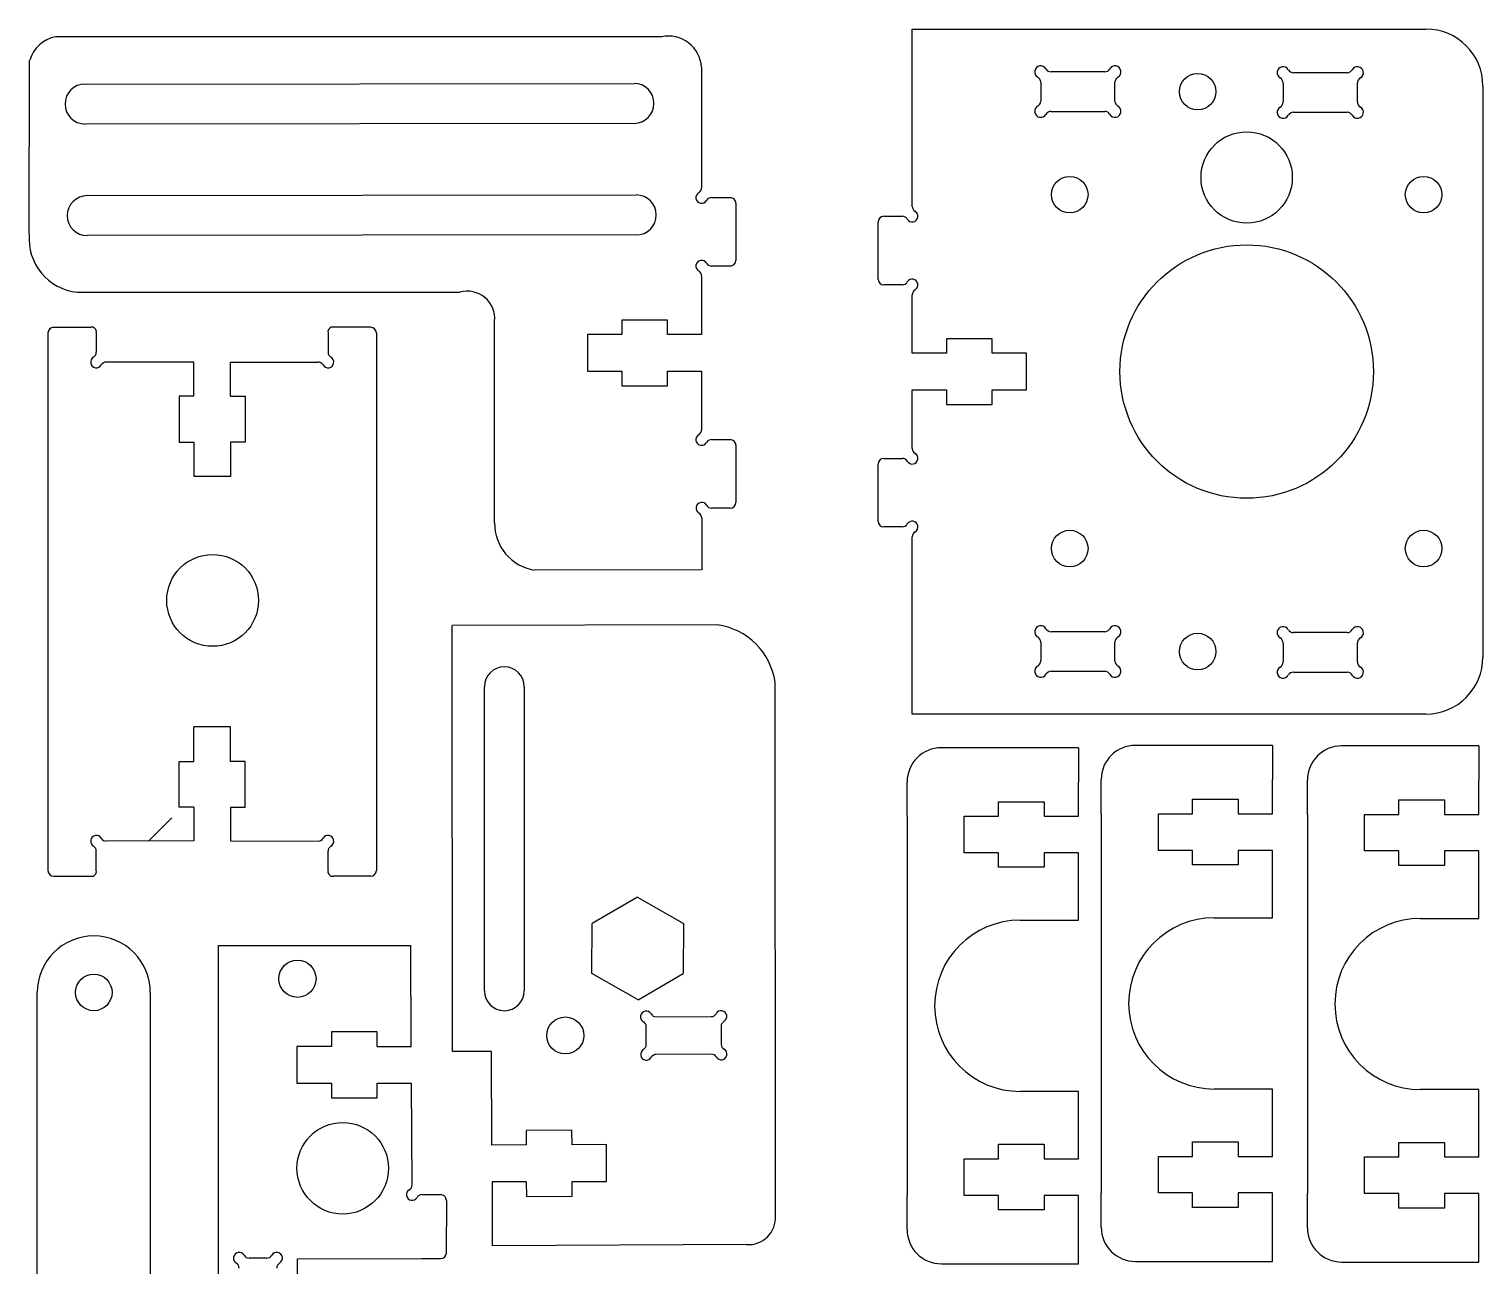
# Model space of a CAD drawing. Header units: millimetres. Extents: x 15 to 608, y -3 to 770.
# Drawn here: x 400.7 to 528.1, y 281.8 to 390.1 of the extents above; entities that cross this region are included whole.
import ezdxf

# ---------------------------------------------------------------- set-up
doc = ezdxf.new("R2010")
doc.units = ezdxf.units.MM
doc.layers.get('0').update_dxf_attribs({"lineweight": 25, "true_color": 0xffffff})
doc.layers.add('WHITE', color=7, linetype='Continuous', true_color=0xffffff)

# ---------------------------------------------------------------- blocks, each defined once
blk = doc.blocks.new('slot')
at = {"layer": 'WHITE', "linetype": 'Continuous'}
for p, q in [((964.49, 439.4), (960.02, 439.4)), ((959.16, 438.54), (959.16, 436.97)), ((965.36, 436.97), (965.36, 438.54)), ((960.02, 436.1), (964.49, 436.1))]:
    blk.add_line(p, q, dxfattribs=at)
for centre, start, end in [((959.16, 439.4), 30, 239.9998), ((960.02, 439.9), 210, 270), ((964.49, 439.9), 270, 329.9998), ((965.36, 439.4), 300, 149.9998), ((958.66, 438.54), 0, 59.9998), ((965.86, 438.54), 120, 180), ((958.66, 436.97), 300, 0), ((965.86, 436.97), 180, 239.9998), ((959.16, 436.1), 120, 329.9998), ((960.02, 435.6), 90, 149.9998), ((964.49, 435.6), 30, 90), ((965.36, 436.1), 210, 59.9998)]:
    blk.add_arc(centre, 0.5, start, end, dxfattribs=at)
blk = doc.blocks.new('jsdb')
at = {"layer": 'WHITE', "linetype": 'Continuous'}
for p, q in [((943.29, 439.4), (938.82, 439.4)), ((937.96, 438.54), (937.96, 436.97)), ((944.16, 436.97), (944.16, 438.54)), ((938.82, 436.1), (943.29, 436.1))]:
    blk.add_line(p, q, dxfattribs=at)
for centre, start, end in [((937.96, 439.4), 30, 239.9998), ((938.82, 439.9), 210, 270), ((943.29, 439.9), 270, 329.9998), ((944.16, 439.4), 300, 149.9998), ((937.46, 438.54), 0, 59.9998), ((944.66, 438.54), 120, 180), ((937.46, 436.97), 300, 0), ((944.66, 436.97), 180, 239.9998), ((937.96, 436.1), 120, 329.9998), ((938.82, 435.6), 90, 149.9998), ((943.29, 435.6), 30, 90), ((944.16, 436.1), 210, 59.9998)]:
    blk.add_arc(centre, 0.5, start, end, dxfattribs=at)

msp = doc.modelspace()

# ---------------------------------------------------------------- linework, layer by layer
for p, q in [((456.12, 389.44), (403, 389.44)), ((456.12, 389.44), (403, 389.44)), ((400.72, 372.16), (400.74, 387.39)), ((400.72, 372.16), (400.74, 387.39)), ((404.92, 367.07), (438.44, 367.07)), ((404.92, 367.07), (438.44, 367.07)), ((441.49, 346.86), (441.49, 364.51)), ((441.49, 346.86), (441.49, 364.51)), ((402.35, 363.49), (402.35, 316.4)), ((402.35, 363.49), (402.35, 316.4)), ((402.85, 364), (406.1, 364)), ((402.85, 364), (406.1, 364)), ((406.59, 363.51), (406.59, 361.8)), ((406.59, 363.51), (406.59, 361.8)), ((426.89, 363.51), (426.89, 361.8)), ((426.89, 363.51), (426.89, 361.8)), ((430.63, 364), (427.38, 364)), ((430.63, 364), (427.38, 364)), ((431.13, 363.49), (431.13, 316.4)), ((431.13, 363.49), (431.13, 316.4)), ((415.12, 360.92), (407.46, 360.94)), ((415.12, 360.92), (407.46, 360.94)), ((415.12, 357.96), (415.12, 360.92)), ((415.12, 357.96), (415.12, 360.92)), ((418.36, 360.92), (426.02, 360.94)), ((418.36, 360.92), (426.02, 360.94)), ((418.36, 357.96), (418.36, 360.92)), ((418.36, 357.96), (418.36, 360.92)), ((461, 337.93), (437.78, 337.88)), ((461, 337.93), (437.78, 337.88)), ((466.11, 286.14), (466.06, 332.91)), ((466.11, 286.14), (466.06, 332.91)), ((415.12, 321.95), (415.12, 319)), ((415.12, 321.95), (415.12, 319)), ((418.36, 321.95), (418.36, 319)), ((418.36, 321.95), (418.36, 319)), ((415.12, 319), (407.46, 318.98)), ((415.12, 319), (407.46, 318.98)), ((418.36, 319), (426.02, 318.98)), ((418.36, 319), (426.02, 318.98)), ((406.59, 316.41), (406.59, 318.11)), ((406.59, 316.41), (406.59, 318.11)), ((426.89, 316.41), (426.89, 318.11)), ((426.89, 316.41), (426.89, 318.11)), ((402.85, 315.91), (406.1, 315.91)), ((402.85, 315.91), (406.1, 315.91)), ((430.63, 315.91), (427.38, 315.91)), ((430.63, 315.91), (427.38, 315.91)), ((454.02, 314.08), (450.03, 311.76)), ((454.02, 314.08), (450.03, 311.76)), ((454.02, 314.08), (458.04, 311.78)), ((454.02, 314.08), (458.04, 311.78)), ((450.01, 307.4), (450.03, 311.76)), ((450.01, 307.4), (450.03, 311.76)), ((458.04, 311.78), (458.02, 307.39)), ((458.04, 311.78), (458.02, 307.39)), ((417.28, 229.4), (417.29, 309.83)), ((417.28, 229.4), (417.29, 309.83)), ((417.29, 309.83), (434.15, 309.84)), ((417.29, 309.83), (434.15, 309.84)), ((434.17, 301), (434.15, 309.84)), ((434.17, 301), (434.15, 309.84)), ((454.05, 305.08), (450.01, 307.4)), ((454.05, 305.08), (450.01, 307.4)), ((454.05, 305.08), (458.02, 307.39)), ((454.05, 305.08), (458.02, 307.39)), ((431.21, 301), (434.21, 301)), ((431.21, 301), (434.21, 301)), ((431.21, 297.79), (434.21, 297.79)), ((431.21, 297.79), (434.21, 297.79)), ((444.25, 292.37), (441.25, 292.36)), ((444.25, 292.37), (441.25, 292.36)), ((444.26, 289.15), (441.26, 289.14)), ((444.26, 289.15), (441.26, 289.14)), ((463.57, 283.64), (441.28, 283.54)), ((463.57, 283.64), (441.28, 283.54)), ((424.22, 282.4), (435.12, 282.42)), ((424.22, 282.4), (435.12, 282.42))]:
    msp.add_line(p, q)
at = {"linetype": 'BYBLOCK'}
for p, q in [((405.59, 385.29), (453.7, 385.35)), ((405.59, 385.29), (453.7, 385.35)), ((453.7, 381.85), (405.59, 381.79)), ((453.7, 381.85), (405.59, 381.79)), ((405.79, 375.52), (453.9, 375.58)), ((405.79, 375.52), (453.9, 375.58)), ((453.9, 372.08), (405.79, 372.02)), ((453.9, 372.08), (405.79, 372.02)), ((440.59, 316.88), (440.59, 332.5)), ((440.59, 316.88), (440.59, 332.5)), ((444.09, 332.5), (444.09, 316.88)), ((444.09, 332.5), (444.09, 316.88)), ((509.64, 327.37), (509.64, 324.37)), ((509.64, 327.37), (509.64, 324.37)), ((492.64, 327.16), (492.64, 324.16)), ((492.64, 327.16), (492.64, 324.16)), ((527.71, 327.32), (527.71, 324.32)), ((527.71, 327.32), (527.71, 324.32)), ((477.63, 321.16), (477.63, 324.16)), ((477.63, 321.16), (477.63, 324.16)), ((494.63, 321.37), (494.63, 324.37)), ((494.63, 321.37), (494.63, 324.37)), ((512.7, 321.32), (512.7, 324.32)), ((512.7, 321.32), (512.7, 324.32)), ((440.59, 305.88), (440.59, 321.5)), ((440.59, 305.88), (440.59, 321.5)), ((444.09, 321.5), (444.09, 305.88)), ((444.09, 321.5), (444.09, 305.88)), ((477.63, 284.96), (477.63, 287.96)), ((477.63, 284.96), (477.63, 287.96)), ((494.63, 285.17), (494.63, 288.17)), ((494.63, 285.17), (494.63, 288.17)), ((512.7, 285.12), (512.7, 288.12)), ((512.7, 285.12), (512.7, 288.12)), ((492.64, 281.96), (492.64, 284.96)), ((492.64, 281.96), (492.64, 284.96)), ((509.64, 282.17), (509.64, 285.17)), ((509.64, 282.17), (509.64, 285.17)), ((527.71, 282.12), (527.71, 285.12)), ((527.71, 282.12), (527.71, 285.12))]:
    msp.add_line(p, q, dxfattribs=at)
for points in [[(437.8, 300.56), (437.78, 337.88)], [(437.8, 300.56), (437.78, 337.88)], [(441.25, 292.36), (441.21, 300.57), (437.8, 300.56)], [(441.25, 292.36), (441.21, 300.57), (437.8, 300.56)], [(434.26, 288.88), (434.21, 297.79)], [(434.26, 288.88), (434.21, 297.79)], [(441.26, 289.14), (441.28, 283.54)], [(441.26, 289.14), (441.28, 283.54)], [(437.26, 287.52), (437.25, 282.93)], [(437.26, 287.52), (437.25, 282.93)], [(424.22, 252.27), (424.22, 282.4)], [(424.22, 252.27), (424.22, 282.4)]]:
    msp.add_lwpolyline(points)
for centre, radius in [((416.78, 340.07), 4.02), ((416.78, 340.07), 4.02), ((424.21, 306.93), 1.63), ((424.21, 306.93), 1.63), ((447.68, 301.96), 1.62), ((447.68, 301.96), 1.62), ((428.18, 290.33), 4.01), ((428.18, 290.33), 4.01)]:
    msp.add_circle(centre, radius)
for centre, radius, start, end in [((403.61, 386.51), 2.99, 101.516, 162.9489), ((403.61, 386.51), 2.99, 101.516, 162.9489), ((456.72, 386.61), 2.89, 3.2163, 101.8814), ((456.72, 386.61), 2.89, 3.2163, 101.8814), ((405.38, 371.72), 4.68, 174.6982, 264.4379), ((405.38, 371.72), 4.68, 174.6982, 264.4379), ((439.09, 364.74), 2.41, 354.5764, 105.4506), ((439.09, 364.74), 2.41, 354.5764, 105.4506), ((402.9, 363.45), 0.552, 94.5002, 174.3533), ((402.9, 363.45), 0.552, 94.5002, 174.3533), ((406.17, 363.58), 0.427, 349.7748, 99.7328), ((406.17, 363.58), 0.427, 349.7748, 99.7328), ((427.31, 363.58), 0.427, 80.2672, 190.2252), ((427.31, 363.58), 0.427, 80.2672, 190.2252), ((430.58, 363.45), 0.552, 5.6467, 85.4998), ((430.58, 363.45), 0.552, 5.6467, 85.4998), ((445.6, 346.79), 4.11, 178.9835, 261.0475), ((445.6, 346.79), 4.11, 178.9835, 261.0475), ((460.18, 332.05), 5.94, 8.356, 82.0958), ((460.18, 332.05), 5.94, 8.356, 82.0958), ((402.9, 316.46), 0.552, 185.6467, 265.4998), ((402.9, 316.46), 0.552, 185.6467, 265.4998), ((406.17, 316.33), 0.427, 260.2672, 10.2252), ((406.17, 316.33), 0.427, 260.2672, 10.2252), ((427.31, 316.33), 0.427, 169.7748, 279.7328), ((427.31, 316.33), 0.427, 169.7748, 279.7328), ((430.58, 316.46), 0.552, 274.5002, 354.3533), ((430.58, 316.46), 0.552, 274.5002, 354.3533), ((463.7, 286.05), 2.41, 266.8826, 2.1531), ((463.7, 286.05), 2.41, 266.8826, 2.1531)]:
    msp.add_arc(centre, radius, start, end)
for centre, start, end in [((405.6, 383.54), 90, 270), ((405.6, 383.54), 90, 270), ((453.7, 383.6), 270, 90), ((453.7, 383.6), 270, 90), ((405.79, 373.77), 90, 270), ((405.79, 373.77), 90, 270), ((453.9, 373.83), 270, 90), ((453.9, 373.83), 270, 90), ((442.34, 332.5), 360, 180), ((442.34, 332.5), 360, 180), ((442.34, 305.88), 180, 360), ((442.34, 305.88), 180, 360)]:
    msp.add_arc(centre, 1.75, start, end, dxfattribs=at)
at = {"layer": 'WHITE', "linetype": 'Continuous'}
for p, q in [((478.08, 390.11), (523.08, 390.11)), ((478.08, 390.11), (523.08, 390.11)), ((478.08, 374.57), (478.08, 390.11)), ((478.08, 374.57), (478.08, 390.11)), ((459.6, 386.77), (459.62, 376.21)), ((459.6, 386.77), (459.62, 376.21)), ((528.08, 385.11), (528.08, 335.11)), ((528.08, 385.11), (528.08, 335.11)), ((460.49, 375.35), (462.12, 375.35)), ((460.49, 375.35), (462.12, 375.35)), ((462.62, 374.85), (462.62, 369.85)), ((462.62, 374.85), (462.62, 369.85)), ((475.58, 373.71), (477.21, 373.71)), ((475.58, 373.71), (477.21, 373.71)), ((475.08, 368.21), (475.08, 373.21)), ((475.08, 368.21), (475.08, 373.21)), ((459.62, 368.48), (459.62, 363.35)), ((459.62, 368.48), (459.62, 363.35)), ((462.12, 369.35), (460.49, 369.35)), ((462.12, 369.35), (460.49, 369.35)), ((477.21, 367.71), (475.58, 367.71)), ((477.21, 367.71), (475.58, 367.71)), ((478.08, 361.71), (478.08, 366.84)), ((478.08, 361.71), (478.08, 366.84)), ((456.62, 364.62), (452.62, 364.62)), ((456.62, 364.62), (452.62, 364.62)), ((452.62, 364.62), (452.62, 363.35)), ((452.62, 364.62), (452.62, 363.35)), ((456.62, 363.35), (456.62, 364.62)), ((456.62, 363.35), (456.62, 364.62)), ((452.62, 363.35), (449.62, 363.35)), ((452.62, 363.35), (449.62, 363.35)), ((449.62, 363.35), (449.62, 360.15)), ((449.62, 363.35), (449.62, 360.15)), ((459.62, 363.35), (456.62, 363.35)), ((459.62, 363.35), (456.62, 363.35)), ((485.08, 362.98), (481.08, 362.98)), ((485.08, 362.98), (481.08, 362.98)), ((481.08, 362.98), (481.08, 361.71)), ((481.08, 362.98), (481.08, 361.71)), ((485.08, 361.71), (485.08, 362.98)), ((485.08, 361.71), (485.08, 362.98)), ((481.08, 361.71), (478.08, 361.71)), ((481.08, 361.71), (478.08, 361.71)), ((488.08, 361.71), (485.08, 361.71)), ((488.08, 361.71), (485.08, 361.71)), ((488.08, 358.51), (488.08, 361.71)), ((488.08, 358.51), (488.08, 361.71)), ((449.62, 360.15), (452.62, 360.15)), ((449.62, 360.15), (452.62, 360.15)), ((452.62, 360.15), (452.62, 358.87)), ((452.62, 360.15), (452.62, 358.87)), ((456.62, 358.87), (456.62, 360.15)), ((456.62, 358.87), (456.62, 360.15)), ((456.62, 360.15), (459.62, 360.15)), ((456.62, 360.15), (459.62, 360.15)), ((459.62, 360.15), (459.62, 355.01)), ((459.62, 360.15), (459.62, 355.01)), ((413.84, 357.96), (413.84, 353.94)), ((413.84, 357.96), (413.84, 353.94)), ((415.12, 357.96), (413.84, 357.96)), ((415.12, 357.96), (413.84, 357.96)), ((418.36, 357.96), (419.64, 357.96)), ((418.36, 357.96), (419.64, 357.96)), ((419.64, 357.96), (419.64, 353.94)), ((419.64, 357.96), (419.64, 353.94)), ((452.62, 358.87), (456.62, 358.87)), ((452.62, 358.87), (456.62, 358.87)), ((478.08, 353.37), (478.08, 358.51)), ((478.08, 353.37), (478.08, 358.51)), ((478.08, 358.51), (481.08, 358.51)), ((478.08, 358.51), (481.08, 358.51)), ((481.08, 358.51), (481.08, 357.23)), ((481.08, 358.51), (481.08, 357.23)), ((485.08, 357.23), (485.08, 358.51)), ((485.08, 357.23), (485.08, 358.51)), ((485.08, 358.51), (488.08, 358.51)), ((485.08, 358.51), (488.08, 358.51)), ((481.08, 357.23), (485.08, 357.23)), ((481.08, 357.23), (485.08, 357.23)), ((460.49, 354.15), (462.12, 354.15)), ((460.49, 354.15), (462.12, 354.15)), ((413.84, 353.94), (415.12, 353.94)), ((413.84, 353.94), (415.12, 353.94)), ((415.12, 353.94), (415.12, 350.92)), ((415.12, 353.94), (415.12, 350.92)), ((418.36, 353.94), (418.36, 350.92)), ((418.36, 353.94), (418.36, 350.92)), ((419.64, 353.94), (418.36, 353.94)), ((419.64, 353.94), (418.36, 353.94)), ((462.62, 353.65), (462.63, 348.65)), ((462.62, 353.65), (462.63, 348.65)), ((475.08, 347.01), (475.08, 352.01)), ((475.08, 347.01), (475.08, 352.01)), ((475.58, 352.51), (477.21, 352.51)), ((475.58, 352.51), (477.21, 352.51)), ((418.36, 350.92), (415.14, 350.92)), ((418.36, 350.92), (415.14, 350.92)), ((462.13, 348.15), (460.49, 348.15)), ((462.13, 348.15), (460.49, 348.15)), ((459.63, 347.28), (459.63, 342.75)), ((459.63, 347.28), (459.63, 342.75)), ((477.21, 346.51), (475.58, 346.51)), ((477.21, 346.51), (475.58, 346.51)), ((478.08, 330.11), (478.08, 345.64)), ((478.08, 330.11), (478.08, 345.64)), ((459.63, 342.75), (444.96, 342.73)), ((459.63, 342.75), (444.96, 342.73)), ((523.08, 330.11), (478.08, 330.11)), ((523.08, 330.11), (478.08, 330.11)), ((415.12, 325.97), (415.12, 328.99)), ((415.12, 325.97), (415.12, 328.99)), ((418.36, 328.99), (415.14, 328.99)), ((418.36, 328.99), (415.14, 328.99)), ((418.36, 325.97), (418.36, 328.99)), ((418.36, 325.97), (418.36, 328.99)), ((509.64, 327.37), (497.63, 327.37)), ((509.64, 327.37), (497.63, 327.37)), ((492.64, 327.16), (480.63, 327.16)), ((492.64, 327.16), (480.63, 327.16)), ((527.71, 327.32), (515.7, 327.32)), ((527.71, 327.32), (515.7, 327.32)), ((413.84, 321.95), (413.84, 325.97)), ((413.84, 321.95), (413.84, 325.97)), ((413.84, 325.97), (415.12, 325.97)), ((413.84, 325.97), (415.12, 325.97)), ((419.64, 325.97), (418.36, 325.97)), ((419.64, 325.97), (418.36, 325.97)), ((419.64, 321.95), (419.64, 325.97)), ((419.64, 321.95), (419.64, 325.97)), ((492.64, 321.16), (492.64, 324.16)), ((492.64, 321.16), (492.64, 324.16)), ((509.64, 321.37), (509.64, 324.37)), ((509.64, 321.37), (509.64, 324.37)), ((527.71, 321.32), (527.71, 324.32)), ((527.71, 321.32), (527.71, 324.32)), ((485.64, 321.16), (485.64, 322.44)), ((485.64, 321.16), (485.64, 322.44)), ((485.64, 322.44), (489.64, 322.44)), ((485.64, 322.44), (489.64, 322.44)), ((489.64, 322.44), (489.64, 321.16)), ((489.64, 322.44), (489.64, 321.16)), ((502.64, 321.37), (502.64, 322.65)), ((502.64, 321.37), (502.64, 322.65)), ((502.64, 322.65), (506.64, 322.65)), ((502.64, 322.65), (506.64, 322.65)), ((506.64, 322.65), (506.64, 321.37)), ((506.64, 322.65), (506.64, 321.37)), ((520.71, 321.32), (520.71, 322.6)), ((520.71, 321.32), (520.71, 322.6)), ((520.71, 322.6), (524.71, 322.6)), ((520.71, 322.6), (524.71, 322.6)), ((524.71, 322.6), (524.71, 321.32)), ((524.71, 322.6), (524.71, 321.32)), ((413.21, 321.03), (411.21, 319.03)), ((413.21, 321.03), (411.21, 319.03)), ((415.12, 321.95), (413.84, 321.95)), ((415.12, 321.95), (413.84, 321.95)), ((418.36, 321.95), (419.64, 321.95)), ((418.36, 321.95), (419.64, 321.95)), ((477.63, 321.16), (477.63, 287.96)), ((477.63, 321.16), (477.63, 287.96)), ((482.64, 317.96), (482.64, 321.16)), ((482.64, 317.96), (482.64, 321.16)), ((482.64, 321.16), (485.64, 321.16)), ((482.64, 321.16), (485.64, 321.16)), ((489.64, 321.16), (492.64, 321.16)), ((489.64, 321.16), (492.64, 321.16)), ((494.63, 321.37), (494.63, 288.17)), ((494.63, 321.37), (494.63, 288.17)), ((499.64, 318.17), (499.64, 321.37)), ((499.64, 318.17), (499.64, 321.37)), ((499.64, 321.37), (502.64, 321.37)), ((499.64, 321.37), (502.64, 321.37)), ((506.64, 321.37), (509.64, 321.37)), ((506.64, 321.37), (509.64, 321.37)), ((512.7, 321.32), (512.7, 288.12)), ((512.7, 321.32), (512.7, 288.12)), ((517.71, 318.12), (517.71, 321.32)), ((517.71, 318.12), (517.71, 321.32)), ((517.71, 321.32), (520.71, 321.32)), ((517.71, 321.32), (520.71, 321.32)), ((524.71, 321.32), (527.71, 321.32)), ((524.71, 321.32), (527.71, 321.32)), ((485.64, 317.96), (482.64, 317.96)), ((485.64, 317.96), (482.64, 317.96)), ((485.64, 316.69), (485.64, 317.96)), ((485.64, 316.69), (485.64, 317.96)), ((492.64, 317.96), (489.64, 317.96)), ((492.64, 317.96), (489.64, 317.96)), ((489.64, 317.96), (489.64, 316.69)), ((489.64, 317.96), (489.64, 316.69)), ((492.64, 312.06), (492.64, 317.96)), ((492.64, 312.06), (492.64, 317.96)), ((502.64, 318.17), (499.64, 318.17)), ((502.64, 318.17), (499.64, 318.17)), ((502.64, 316.9), (502.64, 318.17)), ((502.64, 316.9), (502.64, 318.17)), ((509.64, 318.17), (506.64, 318.17)), ((509.64, 318.17), (506.64, 318.17)), ((506.64, 318.17), (506.64, 316.9)), ((506.64, 318.17), (506.64, 316.9)), ((509.64, 312.27), (509.64, 318.17)), ((509.64, 312.27), (509.64, 318.17)), ((520.71, 318.12), (517.71, 318.12)), ((520.71, 318.12), (517.71, 318.12)), ((520.71, 316.85), (520.71, 318.12)), ((520.71, 316.85), (520.71, 318.12)), ((527.71, 318.12), (524.71, 318.12)), ((527.71, 318.12), (524.71, 318.12)), ((524.71, 318.12), (524.71, 316.85)), ((524.71, 318.12), (524.71, 316.85)), ((527.71, 312.22), (527.71, 318.12)), ((527.71, 312.22), (527.71, 318.12)), ((489.64, 316.69), (485.64, 316.69)), ((489.64, 316.69), (485.64, 316.69)), ((506.64, 316.9), (502.64, 316.9)), ((506.64, 316.9), (502.64, 316.9)), ((524.71, 316.85), (520.71, 316.85)), ((524.71, 316.85), (520.71, 316.85)), ((504.54, 312.27), (509.64, 312.27)), ((504.54, 312.27), (509.64, 312.27)), ((522.61, 312.22), (527.71, 312.22)), ((522.61, 312.22), (527.71, 312.22)), ((487.54, 312.06), (492.64, 312.06)), ((487.54, 312.06), (492.64, 312.06)), ((401.42, 96.73), (401.42, 305.73)), ((401.42, 96.73), (401.42, 305.73)), ((411.32, 305.73), (411.32, 210.18)), ((411.32, 305.73), (411.32, 210.18)), ((455.63, 303.6), (460.47, 303.62)), ((455.63, 303.6), (460.47, 303.62)), ((431.21, 302.29), (427.19, 302.29)), ((431.21, 302.29), (427.19, 302.29)), ((427.19, 302.29), (427.19, 301)), ((427.19, 302.29), (427.19, 301)), ((431.21, 301), (431.21, 302.29)), ((431.21, 301), (431.21, 302.29)), ((454.77, 301.17), (454.77, 302.73)), ((454.77, 301.17), (454.77, 302.73)), ((461.33, 302.76), (461.34, 301.19)), ((461.33, 302.76), (461.34, 301.19)), ((424.17, 301), (424.17, 297.79)), ((424.17, 301), (424.17, 297.79)), ((427.19, 301), (424.17, 301)), ((427.19, 301), (424.17, 301)), ((460.48, 300.32), (455.64, 300.3)), ((460.48, 300.32), (455.64, 300.3)), ((424.17, 297.79), (427.19, 297.79)), ((424.17, 297.79), (427.19, 297.79)), ((427.19, 297.79), (427.19, 296.51)), ((427.19, 297.79), (427.19, 296.51)), ((431.21, 296.51), (431.21, 297.79)), ((431.21, 296.51), (431.21, 297.79)), ((492.64, 297.06), (487.54, 297.06)), ((492.64, 297.06), (487.54, 297.06)), ((492.64, 291.16), (492.64, 297.06)), ((492.64, 291.16), (492.64, 297.06)), ((509.64, 297.27), (504.54, 297.27)), ((509.64, 297.27), (504.54, 297.27)), ((509.64, 291.37), (509.64, 297.27)), ((509.64, 291.37), (509.64, 297.27)), ((527.71, 297.22), (522.61, 297.22)), ((527.71, 297.22), (522.61, 297.22)), ((527.71, 291.32), (527.71, 297.22)), ((527.71, 291.32), (527.71, 297.22)), ((427.19, 296.51), (431.21, 296.51)), ((427.19, 296.51), (431.21, 296.51)), ((448.26, 293.67), (444.24, 293.65)), ((448.26, 293.67), (444.24, 293.65)), ((444.24, 293.65), (444.25, 292.37)), ((444.24, 293.65), (444.25, 292.37)), ((448.27, 292.39), (448.26, 293.67)), ((448.27, 292.39), (448.26, 293.67)), ((451.29, 292.4), (448.27, 292.39)), ((451.29, 292.4), (448.27, 292.39)), ((451.3, 289.18), (451.29, 292.4)), ((451.3, 289.18), (451.29, 292.4)), ((485.64, 291.16), (485.64, 292.44)), ((485.64, 291.16), (485.64, 292.44)), ((485.64, 292.44), (489.64, 292.44)), ((485.64, 292.44), (489.64, 292.44)), ((489.64, 292.44), (489.64, 291.16)), ((489.64, 292.44), (489.64, 291.16)), ((502.64, 291.37), (502.64, 292.65)), ((502.64, 291.37), (502.64, 292.65)), ((502.64, 292.65), (506.64, 292.65)), ((502.64, 292.65), (506.64, 292.65)), ((506.64, 292.65), (506.64, 291.37)), ((506.64, 292.65), (506.64, 291.37)), ((520.71, 291.32), (520.71, 292.6)), ((520.71, 291.32), (520.71, 292.6)), ((520.71, 292.6), (524.71, 292.6)), ((520.71, 292.6), (524.71, 292.6)), ((524.71, 292.6), (524.71, 291.32)), ((524.71, 292.6), (524.71, 291.32)), ((482.64, 287.96), (482.64, 291.16)), ((482.64, 287.96), (482.64, 291.16)), ((482.64, 291.16), (485.64, 291.16)), ((482.64, 291.16), (485.64, 291.16)), ((489.64, 291.16), (492.64, 291.16)), ((489.64, 291.16), (492.64, 291.16)), ((499.64, 288.17), (499.64, 291.37)), ((499.64, 288.17), (499.64, 291.37)), ((499.64, 291.37), (502.64, 291.37)), ((499.64, 291.37), (502.64, 291.37)), ((506.64, 291.37), (509.64, 291.37)), ((506.64, 291.37), (509.64, 291.37)), ((517.71, 288.12), (517.71, 291.32)), ((517.71, 288.12), (517.71, 291.32)), ((517.71, 291.32), (520.71, 291.32)), ((517.71, 291.32), (520.71, 291.32)), ((524.71, 291.32), (527.71, 291.32)), ((524.71, 291.32), (527.71, 291.32)), ((448.28, 289.17), (451.3, 289.18)), ((448.28, 289.17), (451.3, 289.18)), ((448.29, 287.89), (448.28, 289.17)), ((448.29, 287.89), (448.28, 289.17)), ((435.12, 288.02), (436.76, 288.02)), ((435.12, 288.02), (436.76, 288.02)), ((444.26, 289.15), (444.27, 287.87)), ((444.26, 289.15), (444.27, 287.87)), ((444.27, 287.87), (448.29, 287.89)), ((444.27, 287.87), (448.29, 287.89)), ((485.64, 287.96), (482.64, 287.96)), ((485.64, 287.96), (482.64, 287.96)), ((485.64, 286.69), (485.64, 287.96)), ((485.64, 286.69), (485.64, 287.96)), ((492.64, 287.96), (489.64, 287.96)), ((492.64, 287.96), (489.64, 287.96)), ((489.64, 287.96), (489.64, 286.69)), ((489.64, 287.96), (489.64, 286.69)), ((492.64, 284.96), (492.64, 287.96)), ((492.64, 284.96), (492.64, 287.96)), ((502.64, 288.17), (499.64, 288.17)), ((502.64, 288.17), (499.64, 288.17)), ((502.64, 286.9), (502.64, 288.17)), ((502.64, 286.9), (502.64, 288.17)), ((509.64, 288.17), (506.64, 288.17)), ((509.64, 288.17), (506.64, 288.17)), ((506.64, 288.17), (506.64, 286.9)), ((506.64, 288.17), (506.64, 286.9)), ((509.64, 285.17), (509.64, 288.17)), ((509.64, 285.17), (509.64, 288.17)), ((520.71, 288.12), (517.71, 288.12)), ((520.71, 288.12), (517.71, 288.12)), ((520.71, 286.85), (520.71, 288.12)), ((520.71, 286.85), (520.71, 288.12)), ((527.71, 288.12), (524.71, 288.12)), ((527.71, 288.12), (524.71, 288.12)), ((524.71, 288.12), (524.71, 286.85)), ((524.71, 288.12), (524.71, 286.85)), ((527.71, 285.12), (527.71, 288.12)), ((527.71, 285.12), (527.71, 288.12)), ((489.64, 286.69), (485.64, 286.69)), ((489.64, 286.69), (485.64, 286.69)), ((506.64, 286.9), (502.64, 286.9)), ((506.64, 286.9), (502.64, 286.9)), ((524.71, 286.85), (520.71, 286.85)), ((524.71, 286.85), (520.71, 286.85)), ((421.53, 282.46), (419.97, 282.46)), ((421.53, 282.46), (419.97, 282.46)), ((435.12, 282.42), (436.76, 282.42)), ((435.12, 282.42), (436.76, 282.42)), ((480.63, 281.96), (492.64, 281.96)), ((480.63, 281.96), (492.64, 281.96)), ((497.63, 282.17), (509.64, 282.17)), ((497.63, 282.17), (509.64, 282.17)), ((515.7, 282.12), (527.71, 282.12)), ((515.7, 282.12), (527.71, 282.12))]:
    msp.add_line(p, q, dxfattribs=at)
for centre, radius in [((503.08, 384.63), 1.6), ((503.08, 384.63), 1.6), ((503.08, 384.63), 1.6), ((503.08, 384.63), 1.6), ((507.38, 377.11), 4), ((507.38, 377.11), 4), ((491.88, 375.61), 1.6), ((491.88, 375.61), 1.6), ((522.88, 375.61), 1.6), ((522.88, 375.61), 1.6), ((507.38, 360.11), 11.1), ((507.38, 360.11), 11.1), ((491.88, 344.61), 1.6), ((491.88, 344.61), 1.6), ((522.88, 344.61), 1.6), ((522.88, 344.61), 1.6), ((503.08, 335.59), 1.6), ((503.08, 335.59), 1.6), ((503.08, 335.59), 1.6), ((503.08, 335.59), 1.6), ((406.37, 305.73), 1.6), ((406.37, 305.73), 1.6)]:
    msp.add_circle(centre, radius, dxfattribs=at)
for centre, radius, start, end in [((523.08, 385.11), 5, 360, 90), ((523.08, 385.11), 5, 360, 90), ((459.62, 375.35), 0.5, 120.0019, 330.0017), ((459.62, 375.35), 0.5, 120.0019, 330.0017), ((459.12, 376.21), 0.5, 300.0019, 0.0019), ((459.12, 376.21), 0.5, 300.0019, 0.0019), ((460.49, 374.85), 0.5, 90.0019, 150.0017), ((460.49, 374.85), 0.5, 90.0019, 150.0017), ((462.12, 374.85), 0.5, 0.0019, 90.0019), ((462.12, 374.85), 0.5, 0.0019, 90.0019), ((478.58, 374.57), 0.5, 180, 240), ((478.58, 374.57), 0.5, 180, 240), ((475.58, 373.21), 0.5, 90, 180), ((475.58, 373.21), 0.5, 90, 180), ((477.21, 373.21), 0.5, 30.0002, 90), ((477.21, 373.21), 0.5, 30.0002, 90), ((478.08, 373.71), 0.5, 210.0002, 60), ((478.08, 373.71), 0.5, 210.0002, 60), ((459.62, 369.35), 0.5, 30.0019, 240.0017), ((459.62, 369.35), 0.5, 30.0019, 240.0017), ((460.49, 369.85), 0.5, 210.0019, 270.0019), ((460.49, 369.85), 0.5, 210.0019, 270.0019), ((462.12, 369.85), 0.5, 270.0019, 0.0019), ((462.12, 369.85), 0.5, 270.0019, 0.0019), ((459.12, 368.48), 0.5, 0.0019, 60.0017), ((459.12, 368.48), 0.5, 0.0019, 60.0017), ((475.58, 368.21), 0.5, 180, 270), ((475.58, 368.21), 0.5, 180, 270), ((478.08, 367.71), 0.5, 300.0002, 150), ((478.08, 367.71), 0.5, 300.0002, 150), ((477.21, 368.21), 0.5, 270, 330), ((477.21, 368.21), 0.5, 270, 330), ((478.58, 366.84), 0.5, 120.0002, 180), ((478.58, 366.84), 0.5, 120.0002, 180), ((406.09, 361.8), 0.5, 300, 0), ((406.09, 361.8), 0.5, 300, 0), ((427.39, 361.8), 0.5, 180, 240), ((427.39, 361.8), 0.5, 180, 240), ((406.59, 360.94), 0.5, 120, 329.9998), ((406.59, 360.94), 0.5, 120, 329.9998), ((407.46, 360.44), 0.5, 90, 149.9998), ((407.46, 360.44), 0.5, 90, 149.9998), ((426.02, 360.44), 0.5, 30.0002, 90), ((426.02, 360.44), 0.5, 30.0002, 90), ((426.89, 360.94), 0.5, 210.0002, 60), ((426.89, 360.94), 0.5, 210.0002, 60), ((459.62, 354.15), 0.5, 120.0019, 330.0017), ((459.62, 354.15), 0.5, 120.0019, 330.0017), ((459.12, 355.01), 0.5, 300.0019, 0.0019), ((459.12, 355.01), 0.5, 300.0019, 0.0019), ((460.49, 353.65), 0.5, 90.0019, 150.0017), ((460.49, 353.65), 0.5, 90.0019, 150.0017), ((462.12, 353.65), 0.5, 0.0019, 90.0019), ((462.12, 353.65), 0.5, 0.0019, 90.0019), ((478.08, 352.51), 0.5, 210.0002, 60), ((478.08, 352.51), 0.5, 210.0002, 60), ((478.58, 353.37), 0.5, 180, 240), ((478.58, 353.37), 0.5, 180, 240), ((475.58, 352.01), 0.5, 90, 180), ((475.58, 352.01), 0.5, 90, 180), ((477.21, 352.01), 0.5, 30.0002, 90), ((477.21, 352.01), 0.5, 30.0002, 90), ((459.63, 348.15), 0.5, 30.0019, 240.0017), ((459.63, 348.15), 0.5, 30.0019, 240.0017), ((460.49, 348.65), 0.5, 210.0019, 270.0019), ((460.49, 348.65), 0.5, 210.0019, 270.0019), ((462.13, 348.65), 0.5, 270.0019, 0.0019), ((462.13, 348.65), 0.5, 270.0019, 0.0019), ((459.13, 347.28), 0.5, 0.0019, 60.0017), ((459.13, 347.28), 0.5, 0.0019, 60.0017), ((475.58, 347.01), 0.5, 180, 270), ((475.58, 347.01), 0.5, 180, 270), ((477.21, 347.01), 0.5, 270, 330), ((477.21, 347.01), 0.5, 270, 330), ((478.08, 346.51), 0.5, 300.0002, 150), ((478.08, 346.51), 0.5, 300.0002, 150), ((478.58, 345.64), 0.5, 120.0002, 180), ((478.58, 345.64), 0.5, 120.0002, 180), ((523.08, 335.11), 5, 270, 0), ((523.08, 335.11), 5, 270, 0), ((497.63, 324.37), 3, 90, 180), ((497.63, 324.37), 3, 90, 180), ((480.63, 324.16), 3, 90, 180), ((480.63, 324.16), 3, 90, 180), ((515.7, 324.32), 3, 90, 180), ((515.7, 324.32), 3, 90, 180), ((406.59, 318.98), 0.5, 30.0002, 240), ((406.59, 318.98), 0.5, 30.0002, 240), ((406.09, 318.11), 0.5, 0, 60), ((406.09, 318.11), 0.5, 0, 60), ((407.46, 319.48), 0.5, 210.0002, 270), ((407.46, 319.48), 0.5, 210.0002, 270), ((426.02, 319.48), 0.5, 270, 329.9998), ((426.02, 319.48), 0.5, 270, 329.9998), ((426.89, 318.98), 0.5, 300, 149.9998), ((426.89, 318.98), 0.5, 300, 149.9998), ((427.39, 318.11), 0.5, 120, 180), ((427.39, 318.11), 0.5, 120, 180), ((504.54, 304.77), 7.5, 90, 270), ((504.54, 304.77), 7.5, 90, 270), ((522.61, 304.72), 7.5, 90, 270), ((522.61, 304.72), 7.5, 90, 270), ((487.54, 304.56), 7.5, 90, 270), ((487.54, 304.56), 7.5, 90, 270), ((406.37, 305.73), 4.95, 0.0001, 179.9999), ((406.37, 305.73), 4.95, 0.0001, 179.9999), ((454.76, 303.6), 0.5, 30.2261, 240.2259), ((454.76, 303.6), 0.5, 30.2261, 240.2259), ((455.63, 304.1), 0.5, 210.2261, 270.2259), ((455.63, 304.1), 0.5, 210.2261, 270.2259), ((460.46, 304.12), 0.5, 270.2259, 330.2259), ((460.46, 304.12), 0.5, 270.2259, 330.2259), ((461.33, 303.63), 0.5, 300.2261, 150.2259), ((461.33, 303.63), 0.5, 300.2261, 150.2259), ((461.83, 302.76), 0.5, 120.2261, 180.2259), ((461.83, 302.76), 0.5, 120.2261, 180.2259), ((454.27, 302.73), 0.5, 0.2259, 60.2259), ((454.27, 302.73), 0.5, 0.2259, 60.2259), ((454.78, 300.3), 0.5, 120.2261, 330.2259), ((454.78, 300.3), 0.5, 120.2261, 330.2259), ((454.27, 301.16), 0.5, 300.2261, 0.2259), ((454.27, 301.16), 0.5, 300.2261, 0.2259), ((461.34, 300.33), 0.5, 210.2261, 60.2259), ((461.34, 300.33), 0.5, 210.2261, 60.2259), ((461.84, 301.19), 0.5, 180.2259, 240.2259), ((461.84, 301.19), 0.5, 180.2259, 240.2259), ((455.65, 299.8), 0.5, 90.2259, 150.2259), ((455.65, 299.8), 0.5, 90.2259, 150.2259), ((460.48, 299.82), 0.5, 30.2261, 90.2259), ((460.48, 299.82), 0.5, 30.2261, 90.2259), ((434.26, 288.02), 0.5, 120, 329.9998), ((434.26, 288.02), 0.5, 120, 329.9998), ((433.76, 288.88), 0.5, 300, 0), ((433.76, 288.88), 0.5, 300, 0), ((435.12, 287.52), 0.5, 90, 149.9998), ((435.12, 287.52), 0.5, 90, 149.9998), ((436.76, 287.52), 0.5, 0, 90), ((436.76, 287.52), 0.5, 0, 90), ((480.63, 284.96), 3, 180, 270), ((480.63, 284.96), 3, 180, 270), ((497.63, 285.17), 3, 180, 270), ((497.63, 285.17), 3, 180, 270), ((515.7, 285.12), 3, 180, 270), ((515.7, 285.12), 3, 180, 270), ((419.1, 282.46), 0.5, 30, 239.9998), ((419.1, 282.46), 0.5, 30, 239.9998), ((422.4, 282.46), 0.5, 300, 149.9998), ((422.4, 282.46), 0.5, 300, 149.9998), ((436.76, 282.92), 0.5, 270, 0), ((436.76, 282.92), 0.5, 270, 0), ((418.6, 281.59), 0.5, 0, 59.9998), ((418.6, 281.59), 0.5, 0, 59.9998), ((419.97, 282.96), 0.5, 210, 270), ((419.97, 282.96), 0.5, 210, 270), ((421.53, 282.96), 0.5, 270, 329.9998), ((421.53, 282.96), 0.5, 270, 329.9998), ((422.9, 281.59), 0.5, 120, 180), ((422.9, 281.59), 0.5, 120, 180)]:
    msp.add_arc(centre, radius, start, end, dxfattribs=at)

# ---------------------------------------------------------------- block references
at = {"linetype": 'BYBLOCK', "xscale": 1.05, "yscale": 1.05, "rotation": 180}
for name, p in [('slot', (1502.96, 844.27)), ('slot', (1502.96, 844.27)), ('jsdb', (1501.94, 844.19)), ('jsdb', (1501.94, 844.19)), ('slot', (1502.96, 795.23)), ('slot', (1502.96, 795.23)), ('jsdb', (1501.94, 795.15)), ('jsdb', (1501.94, 795.15))]:
    msp.add_blockref(name, p, dxfattribs=at)

doc.saveas('drawing.dxf')
